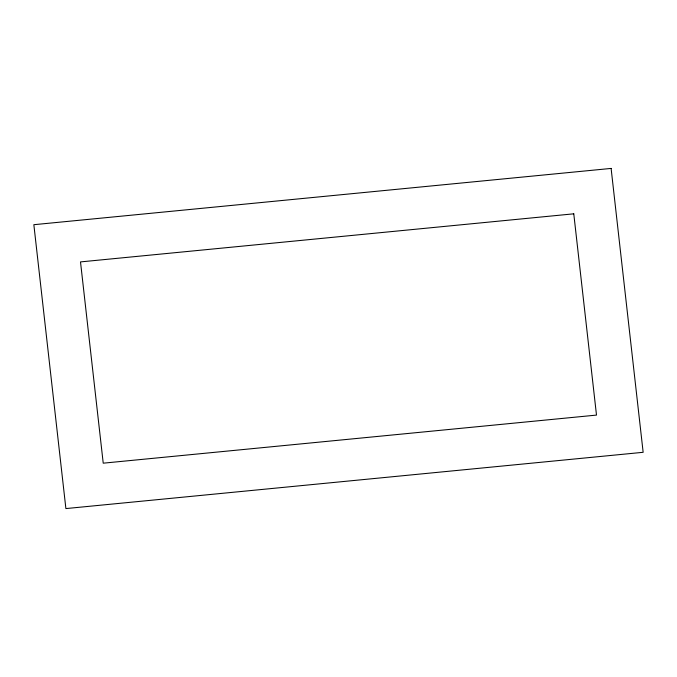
<?xml version="1.0" encoding="UTF-8"?>
<svg xmlns="http://www.w3.org/2000/svg" width="677" height="677" viewBox="0 0 677 677"><rect width="100%" height="100%" fill="white"/><g stroke="black" fill="none" stroke-linecap="round" stroke-linejoin="round"><path stroke-width="1.02" d="M611.111 168.421L33.85 224.696L65.889 508.579L643.15 452.304L611.111 168.421M573.774 213.822L80.504 261.906L103.226 463.178L596.496 415.094L573.774 213.822"/></g></svg>
